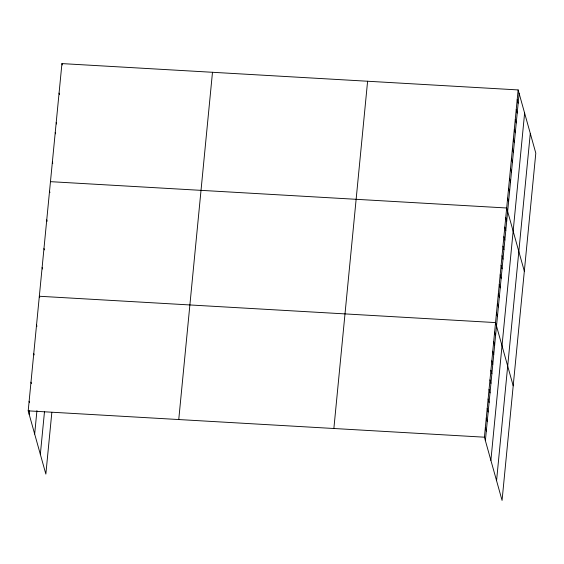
<?xml version="1.0" encoding="UTF-8"?>
<svg xmlns="http://www.w3.org/2000/svg" width="564" height="564" viewBox="0 0 564 564"><rect width="100%" height="100%" fill="white"/><g stroke="black" fill="none" stroke-linecap="round" stroke-linejoin="round"><path stroke-width="0.85" d="M51.839 412.432L45.853 474.07L28.2 410.853L61.934 63.598L518.147 89.93L535.8 153.147L502.066 500.402L484.42 437.192L518.147 89.93M29.159 414.293L29.497 410.825M34.665 434.019L36.942 410.578M40.34 454.344L44.478 411.805M178.753 419.546L212.487 72.284M333.867 428.499L367.601 81.237M485.378 440.632L519.113 93.37M490.884 460.358L524.619 113.096M496.56 480.683L530.294 133.421M50.464 181.664L506.683 207.996L524.33 271.213M28.2 410.853L484.42 437.192M517.195 99.772L518.154 103.212M516.236 109.606L517.202 113.054M515.284 119.448L516.243 122.889M514.326 129.29L515.284 132.73M513.374 139.125L514.333 142.565M512.415 148.966L513.374 152.407M511.456 158.801L512.422 162.249M510.505 168.643L511.463 172.083M509.546 178.485L510.512 181.925M508.594 188.32L509.553 191.76M507.635 198.161L508.594 201.602M505.753 217.549L506.712 220.989M504.822 227.102L505.788 230.542M503.899 236.647L504.858 240.088M502.968 246.2L503.934 249.641M502.045 255.746L503.003 259.186M501.114 265.299L502.073 268.739M500.183 274.844L501.149 278.292M499.26 284.397L500.219 287.837M498.329 293.943L499.295 297.39M497.406 303.495L498.364 306.936M496.475 313.048L497.434 316.489M513.198 385.811L495.552 322.594L39.332 296.255L39.72 297.637M494.621 332.147L495.58 335.587M493.69 341.692L494.656 345.133M492.767 351.245L493.726 354.685M491.836 360.791L492.802 364.238M490.913 370.344L491.871 373.784M489.982 379.889L490.941 383.337M489.051 389.442L490.017 392.882M488.128 398.995L489.087 402.435M487.197 408.54L488.163 411.981M486.274 418.093L487.233 421.534M485.343 427.639L486.302 431.079M61.934 63.598L62.315 64.973M59.065 93.109L59.453 94.491M56.196 122.628L56.583 124.002M55.244 132.47L55.624 133.844M52.374 161.988L52.762 163.363M49.533 191.21L49.921 192.592M46.756 219.861L47.136 221.236M43.971 248.512L44.352 249.887M42.117 267.611L42.497 268.986M36.547 324.906L36.935 326.281M33.769 353.558L34.15 354.932M30.985 382.202L31.365 383.583M29.131 401.307L29.511 402.682"/></g></svg>
